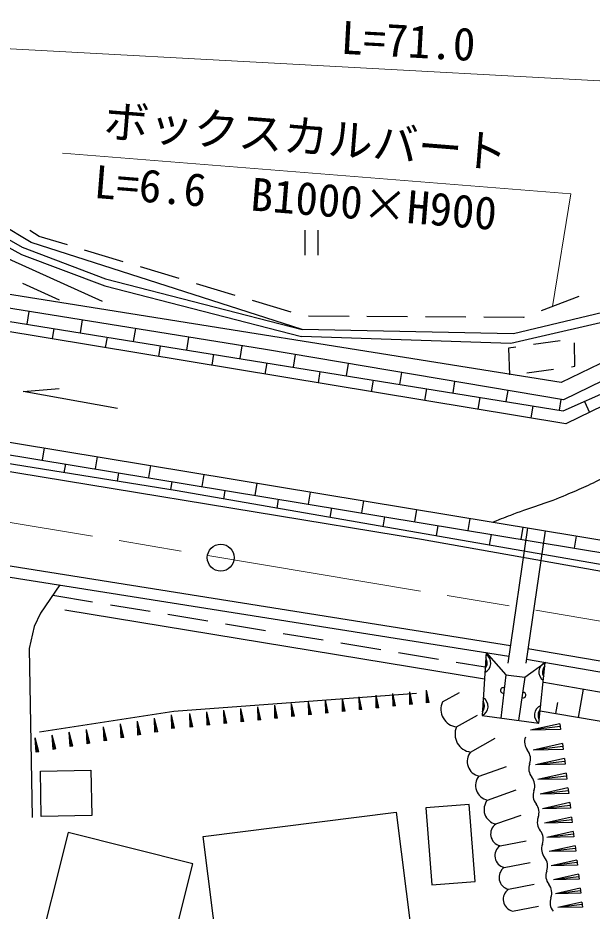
# Model space of a CAD drawing. Units: millimetres, scale not verified. Extents: x 40000 to 680000, y 20000 to 380000.
# Drawn here: x 342818 to 374763, y 289980 to 339693 of the extents above; entities that cross this region are included whole.
import ezdxf
from ezdxf.enums import TextEntityAlignment as Align

# ---------------------------------------------------------------- set-up
doc = ezdxf.new("R2010")
doc.units = ezdxf.units.MM
doc.header["$LTSCALE"] = 1000
doc.linetypes.add('CHAIN', pattern=[18.5, 12, -1.5, 3.5, -1.5])
for name, color, linetype, lineweight in [('M-BGD', 7, 'Continuous', 25), ('M-BMK', 2, 'CHAIN', 13), ('M-BMK-SRVR', 3, 'Continuous', 25), ('M-STR-HTXT', 7, 'Continuous', 13)]:
    doc.layers.add(name, color=color, linetype=linetype, lineweight=lineweight)
doc.styles.add('ＭＳ ゴシック', font='')
doc.styles.get('ＭＳ ゴシック').set_extended_font_data('MS Gothic')

msp = doc.modelspace()

# ---------------------------------------------------------------- linework, layer by layer
at = {"layer": 'M-BGD'}
for p, q in [((338179, 328153), (347500, 323929)), ((343994, 327534), (343491, 327865)), ((358781, 327885), (358781, 326485)), ((359531, 326485), (359531, 327885)), ((345572, 327060), (343994, 327534)), ((348684, 326123), (346530, 326772)), ((323453, 325853), (373156, 317827)), ((351796, 325187), (349642, 325835)), ((345134, 323986), (343085, 324916)), ((354909, 324251), (352754, 324899)), ((374024, 324185), (371921, 323386)), ((358021, 323314), (355866, 323963)), ((343333, 322643), (343449, 323356)), ((346295, 322164), (346411, 322879)), ((361239, 323082), (358989, 323098)), ((364489, 323059), (362239, 323075)), ((367739, 323037), (365489, 323053)), ((370943, 323015), (368739, 323030)), ((370986, 323031), (370943, 323015)), ((344814, 322404), (344722, 321830)), ((349257, 321686), (349372, 322403)), ((347776, 321925), (347681, 321340)), ((352218, 321208), (352334, 321926)), ((372987, 321716), (371501, 321510)), ((350738, 321447), (350641, 320849)), ((355180, 320730), (355296, 321449)), ((370510, 321373), (370108, 321317)), ((370108, 321317), (370163, 319818)), ((373797, 320304), (373773, 321614)), ((353699, 320969), (353601, 320359)), ((358142, 320252), (358256, 320958)), ((356661, 320491), (356560, 319868)), ((361103, 319773), (361214, 320457)), ((373609, 320277), (373797, 320304)), ((359622, 320012), (359520, 319377)), ((364065, 319295), (364172, 319956)), ((371133, 319932), (372619, 320139)), ((362584, 319534), (362480, 318887)), ((367027, 318817), (367129, 319454)), ((373156, 317827), (377180, 319610)), ((343117, 318906), (345111, 319068)), ((348355, 317948), (343117, 318906)), ((365546, 319056), (365439, 318396)), ((369988, 318339), (370087, 318953)), ((368507, 318578), (368399, 317905)), ((372950, 317860), (373045, 318452)), ((374336, 318350), (374610, 317734)), ((371469, 318100), (371358, 317415)), ((340542, 315679), (376411, 309742)), ((344275, 315760), (344163, 315085)), ((347234, 315270), (347123, 314595)), ((345460, 314868), (345379, 314380)), ((350194, 314780), (350082, 314104)), ((348420, 314378), (348341, 313904)), ((353157, 314285), (353045, 313609)), ((351379, 313888), (351303, 313426)), ((356117, 313795), (356005, 313119)), ((315710, 313428), (370223, 304764)), ((354339, 313398), (354259, 312911)), ((359076, 313305), (358965, 312630)), ((315663, 312821), (370136, 304161)), ((357299, 312908), (357214, 312395)), ((362036, 312815), (361924, 312140)), ((360259, 312418), (360171, 311887)), ((364996, 312325), (364884, 311650)), ((363218, 311928), (363126, 311372)), ((367955, 311835), (367844, 311160)), ((366178, 311439), (366082, 310858)), ((371159, 311305), (370082, 303787)), ((370915, 311345), (370803, 310670)), ((369138, 310949), (369038, 310344)), ((372152, 311141), (371075, 303774)), ((373875, 310855), (373763, 310180)), ((344756, 307565), (346975, 307197)), ((345421, 306741), (368771, 302907)), ((347962, 307033), (350182, 306666)), ((351168, 306502), (353388, 306134)), ((354374, 305971), (356594, 305603)), ((357581, 305439), (359800, 305071)), ((360787, 304908), (363007, 304540)), ((363993, 304376), (366213, 304008)), ((367199, 303845), (368814, 303577)), ((369965, 303126), (369688, 300723)), ((371017, 302993), (370676, 300594)), ((365627, 301584), (365554, 302272)), ((365696, 301591), (365554, 302272)), ((365558, 301577), (365554, 302272)), ((372073, 302721), (385743, 300355)), ((374012, 300761), (374285, 302338)), ((351501, 301100), (364997, 302113)), ((360950, 301104), (360868, 301814)), ((361021, 301111), (360868, 301814)), ((360879, 301097), (360868, 301814)), ((361887, 301200), (361807, 301906)), ((361958, 301207), (361807, 301906)), ((361817, 301193), (361807, 301906)), ((362824, 301296), (362745, 301997)), ((362894, 301303), (362745, 301997)), ((362753, 301289), (362745, 301997)), ((363759, 301392), (363682, 302089)), ((363829, 301399), (363682, 302089)), ((363689, 301385), (363682, 302089)), ((364693, 301488), (364618, 302180)), ((364762, 301495), (364618, 302180)), ((364624, 301481), (364618, 302180)), ((366437, 301623), (367384, 302155)), ((355309, 300525), (355214, 301262)), ((355382, 300533), (355214, 301262)), ((355235, 300518), (355214, 301262)), ((356251, 300622), (356159, 301354)), ((356324, 300630), (356159, 301354)), ((356178, 300615), (356159, 301354)), ((357193, 300719), (357103, 301446)), ((357266, 300726), (357103, 301446)), ((357120, 300711), (357103, 301446)), ((358133, 300815), (358045, 301538)), ((358206, 300823), (358045, 301538)), ((358061, 300808), (358045, 301538)), ((359073, 300912), (358987, 301630)), ((359145, 300919), (358987, 301630)), ((359001, 300904), (358987, 301630)), ((360012, 301008), (359928, 301722)), ((360084, 301015), (359928, 301722)), ((359941, 301001), (359928, 301722)), ((362894, 301303), (362753, 301289)), ((363829, 301399), (363689, 301385)), ((364762, 301495), (364624, 301481)), ((365696, 301591), (365558, 301577)), ((372744, 300981), (372850, 301594)), ((344025, 299959), (351501, 301100)), ((351457, 300151), (351357, 300901)), ((351533, 300159), (351357, 300901)), ((351382, 300144), (351357, 300901)), ((352475, 300235), (352375, 300984)), ((352550, 300242), (352375, 300984)), ((352400, 300227), (352375, 300984)), ((353421, 300332), (353322, 301077)), ((353495, 300339), (353322, 301077)), ((353346, 300324), (353322, 301077)), ((354365, 300429), (354269, 301169)), ((354439, 300436), (354269, 301169)), ((354291, 300421), (354269, 301169)), ((358206, 300823), (358061, 300808)), ((359145, 300919), (359001, 300904)), ((360084, 301015), (359941, 301001)), ((361021, 301111), (360879, 301097)), ((361958, 301207), (361817, 301193)), ((367220, 300228), (368394, 300886)), ((371876, 301131), (387596, 298411)), ((348634, 299629), (348519, 300402)), ((348711, 299642), (348519, 300402)), ((348557, 299616), (348519, 300402)), ((349576, 299788), (349465, 300559)), ((349653, 299801), (349465, 300559)), ((349500, 299775), (349465, 300559)), ((350518, 299947), (350410, 300716)), ((350595, 299960), (350410, 300716)), ((350442, 299935), (350410, 300716)), ((353495, 300339), (353346, 300324)), ((354439, 300436), (354291, 300421)), ((355382, 300533), (355235, 300518)), ((356324, 300630), (356178, 300615)), ((357266, 300726), (357120, 300711)), ((372969, 300412), (371338, 300046)), ((372969, 300412), (373009, 300082)), ((344859, 298992), (344731, 299774)), ((344937, 299005), (344731, 299774)), ((344781, 298979), (344731, 299774)), ((345804, 299151), (345679, 299931)), ((345881, 299164), (345679, 299931)), ((345726, 299138), (345679, 299931)), ((346748, 299311), (346626, 300088)), ((346825, 299324), (346626, 300088)), ((346670, 299298), (346626, 300088)), ((347691, 299470), (347573, 300245)), ((347768, 299483), (347573, 300245)), ((347614, 299457), (347573, 300245)), ((349653, 299801), (349500, 299775)), ((350595, 299960), (350442, 299935)), ((351533, 300159), (351382, 300144)), ((352550, 300242), (352400, 300227)), ((372989, 300247), (371338, 300046)), ((373009, 300082), (371338, 300046)), ((343914, 298832), (343783, 299616)), ((343992, 298845), (343783, 299616)), ((343836, 298819), (343783, 299616)), ((346825, 299324), (346670, 299298)), ((347768, 299483), (347614, 299457)), ((348711, 299642), (348557, 299616)), ((368003, 298833), (369371, 299601)), ((373119, 299304), (371489, 298938)), ((373119, 299304), (373159, 298974)), ((343992, 298845), (343836, 298819)), ((344937, 299005), (344781, 298979)), ((345881, 299164), (345726, 299138)), ((373139, 299139), (371489, 298938)), ((373159, 298974), (371489, 298938)), ((373220, 298475), (371617, 298115)), ((373240, 298313), (371617, 298115)), ((373220, 298475), (373260, 298151)), ((368470, 297498), (370005, 298036)), ((373260, 298151), (371617, 298115)), ((373320, 297652), (371744, 297298)), ((373340, 297492), (371744, 297298)), ((373359, 297332), (371744, 297298)), ((373320, 297652), (373359, 297332)), ((373420, 296833), (371870, 296485)), ((373420, 296833), (373458, 296520)), ((368937, 296164), (370537, 296724)), ((373439, 296676), (371870, 296485)), ((373458, 296520), (371870, 296485)), ((373519, 296021), (371996, 295679)), ((373538, 295866), (371996, 295679)), ((373519, 296021), (373556, 295712)), ((369404, 294830), (370824, 295327)), ((373556, 295712), (371996, 295679)), ((373617, 295213), (372121, 294877)), ((373636, 295062), (372121, 294877)), ((373654, 294910), (372121, 294877)), ((373617, 295213), (373654, 294910)), ((373715, 294411), (372245, 294081)), ((373715, 294411), (373751, 294114)), ((369638, 293619), (371091, 293899)), ((373733, 294262), (372245, 294081)), ((373751, 294114), (372245, 294081)), ((373812, 293615), (372368, 293290)), ((373830, 293468), (372368, 293290)), ((373848, 293322), (372368, 293290)), ((373812, 293615), (373848, 293322)), ((373908, 292823), (372490, 292505)), ((373908, 292823), (373943, 292536)), ((369872, 292408), (371318, 292687)), ((373926, 292680), (372490, 292505)), ((373943, 292536), (372490, 292505)), ((374004, 292037), (372612, 291725)), ((374021, 291896), (372612, 291725)), ((374004, 292037), (374038, 291755)), ((370105, 291197), (371545, 291474)), ((374038, 291755), (372612, 291725)), ((374099, 291256), (372732, 290950)), ((374116, 291118), (372732, 290950)), ((374133, 290980), (372732, 290950)), ((374099, 291256), (374133, 290980)), ((374194, 290481), (372852, 290180)), ((374210, 290345), (372852, 290180)), ((374194, 290481), (374227, 290209)), ((370339, 289986), (371779, 290263)), ((374227, 290209), (372852, 290180))]:
    msp.add_line(p, q, dxfattribs=at)
for points in [[(398361, 337193), (386147, 327870), (376907, 323115), (370232, 321578), (358590, 321952)], [(397442, 337028), (385727, 328101), (376997, 323680), (370380, 322103), (358628, 322347)], [(376781, 320190), (373172, 318430), (356595, 321240), (334916, 324730), (308764, 328860), (287954, 332746), (270978, 332664)], [(358628, 322347), (343562, 327186), (338357, 330299)], [(335872, 329837), (337930, 329871), (343055, 326923), (347692, 325177), (358628, 322347)], [(376258, 320951), (373043, 319396), (342125, 324336), (311437, 329495), (311088, 328498)], [(335819, 329350), (337758, 329409), (343017, 326528), (347654, 324782), (358590, 321952)], [(376258, 320951), (377497, 319148), (373301, 317093), (331258, 324062), (310842, 327160)], [(409388, 302814), (365280, 310658), (318984, 318261), (316602, 318555), (316093, 318602), (312334, 319031), (308936, 319275)], [(345149, 308135), (344069, 306572), (343732, 305812), (343450, 304601), (343619, 295195)], [(368865, 304365), (368640, 300860), (371806, 300446), (372149, 303824)], [(368865, 304365), (369965, 303126), (371017, 302993), (372149, 303824)], [(371195, 304592), (419094, 296417), (432571, 293989), (444887, 291520), (467050, 287051), (479721, 284403), (495361, 281020)], [(371109, 304004), (419072, 295705), (432558, 293276), (444877, 290830), (466375, 286614), (479634, 283729), (495329, 280269)]]:
    msp.add_lwpolyline(points, dxfattribs=at)
for points in [[(376543, 310413), (376281, 309083), (351683, 313364), (319158, 318602), (314672, 319090), (312137, 319371), (307857, 319766), (304083, 321925), (304759, 323239), (308626, 321230), (318689, 319897), (328320, 318405)], [(344068, 297777), (346884, 297833), (346935, 295295), (344119, 295238)], [(365504, 295722), (365842, 291442), (368258, 291633), (367920, 295913)], [(353126, 294139), (363855, 295491), (364969, 286650), (354240, 285299)], [(345608, 294364), (341862, 279440), (348812, 277696), (352557, 292621)]]:
    msp.add_lwpolyline(points, close=True, dxfattribs=at)
for centre, radius, start, end in [((368560, 303786), 567, 294.397, 58.2521), ((368427, 303795), 500, 319.4547, 33.1944), ((372364, 303299), 567, 112.2674, 236.1224), ((372497, 303286), 500, 137.325, 211.0648), ((369822, 302264), 156, 67.1518, 279.6722), ((368406, 301376), 567, 294.397, 58.2521), ((370920, 302003), 156, 245.683, 98.2034), ((367352, 301219), 1000, 156.167, 262.4374), ((368273, 301384), 500, 319.4547, 33.1944), ((372120, 300896), 567, 112.2674, 236.1224), ((372252, 300882), 500, 137.325, 211.0648), ((368135, 299824), 1000, 156.167, 262.4374), ((371755, 299401), 753, 159.1722, 218.8979), ((368637, 298306), 825, 140.2812, 258.2989), ((370583, 298455), 753, 339.1722, 38.8979), ((371992, 297910), 753, 159.1722, 218.8979), ((369104, 296972), 825, 140.2812, 258.2989), ((370820, 296964), 753, 339.1722, 38.8979), ((372229, 296418), 753, 159.1722, 218.8979), ((369572, 295637), 825, 140.2812, 258.2989), ((371057, 295472), 753, 339.1722, 38.8979), ((369792, 294276), 675, 124.9857, 256.8599), ((372466, 294927), 753, 159.1722, 218.8979), ((371294, 293981), 753, 339.1722, 38.8979), ((370025, 293065), 675, 124.9857, 256.8599), ((372703, 293436), 753, 159.1722, 218.8979), ((371531, 292490), 753, 339.1722, 38.8979), ((370259, 291854), 675, 124.9857, 256.8599), ((372940, 291945), 753, 159.1722, 218.8979), ((371768, 290999), 753, 339.1722, 38.8979), ((370493, 290643), 675, 124.9857, 256.8599), ((373178, 290453), 753, 159.1722, 218.8979)]:
    msp.add_arc(centre, radius, start, end, dxfattribs=at)
msp.add_open_spline([(369224, 311626), (369794, 311853), (369943, 311909), (370406, 312087), (371469, 312494), (372100, 312632), (373147, 313081), (374045, 313468), (374570, 313647), (375418, 314133), (376957, 315014), (377770, 315595), (379211, 316630), (380171, 317319), (380671, 317756), (381614, 318469), (382520, 319155), (383014, 319558), (383941, 320215), (384796, 320821), (385297, 321128), (386175, 321699), (387325, 322445), (387973, 322859), (389142, 323576), (390128, 324181), (390682, 324519), (391695, 325078), (392872, 325727), (393570, 326018), (394749, 326665), (396399, 327571), (397297, 328127), (398923, 329076), (400228, 329839), (400639, 330080), (402259, 331038)], degree=3, knots=[0, 0, 0, 0, 1, 1, 1, 2, 2, 2, 3, 3, 3, 4, 4, 4, 5, 5, 5, 6, 6, 6, 7, 7, 7, 8, 8, 8, 9, 9, 9, 10, 10, 10, 11, 11, 11, 12, 12, 12, 12], dxfattribs=at)
at = {"layer": 'M-BMK'}
msp.add_lwpolyline([(316887, 315879), (425075, 297783), (474804, 288286), (552461, 270987)], dxfattribs=at)
at = {"layer": 'M-BMK-SRVR'}
msp.add_circle((354104, 309654), 750, dxfattribs=at)
at = {"layer": 'M-STR-HTXT'}
msp.add_line((380136, 335918), (310794, 339693), dxfattribs=at)
msp.add_lwpolyline([(372566, 323631), (373585, 329898), (345294, 332170)], dxfattribs=at)

# ---------------------------------------------------------------- texts
at = {"layer": 'M-STR-HTXT', "style": 'ＭＳ ゴシック'}
msp.add_text('L=71.0', height=1833, rotation=356.884, dxfattribs=at).set_placement((360717, 337150), align=Align.BOTTOM_LEFT)
for s, p in [('ボックスカルバート', (358719, 331634)), ('L=6.6\u3000B1000×H900', (358149, 328233))]:
    msp.add_text(s, height=1833, rotation=355.409, dxfattribs=at).set_placement(p, align=Align.BOTTOM_CENTER)

doc.saveas('drawing.dxf')
